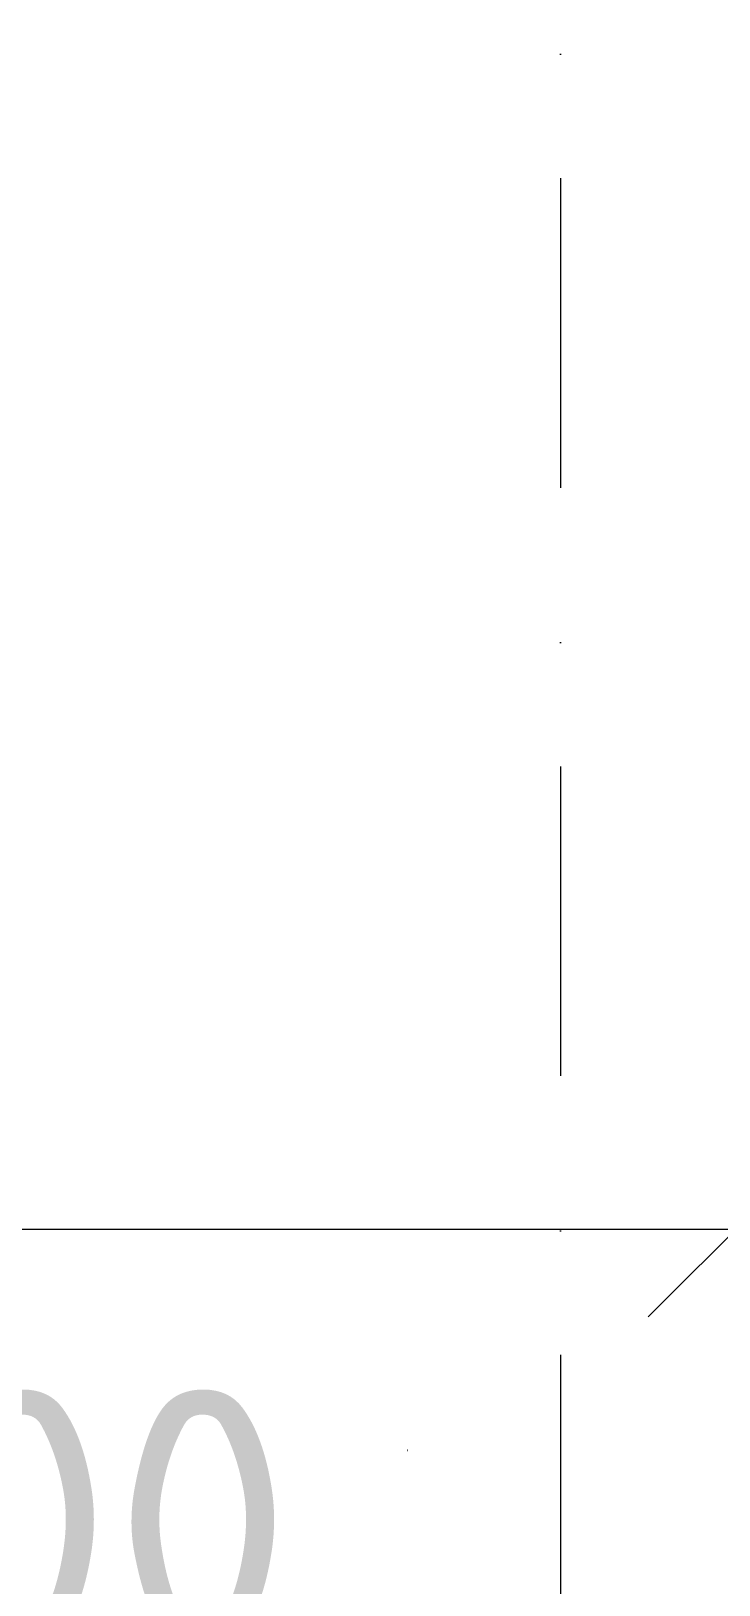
# Model space of a CAD drawing. Header units: feet. Extents: x -10410 to 374725, y -46422 to 88923.
# Drawn here: x 1166 to 1950, y 46351 to 48122 of the extents above; entities that cross this region are included whole.
import ezdxf
from ezdxf import colors
from ezdxf.entities.mleader import LeaderData, LeaderLine
from ezdxf.enums import TextEntityAlignment as Align
from ezdxf.math import Vec2, Vec3

# ---------------------------------------------------------------- set-up
doc = ezdxf.new("R2010")
doc.units = ezdxf.units.FT
doc.header["$MEASUREMENT"] = 0
doc.linetypes.add('Штрихпунктирная', pattern=[670.2777624130249, 352.777767181396, -176.388883590699, 0, -141.11111164093])
doc.layers.add('канализация', color=30, linetype='Continuous', lineweight=40)
doc.layers.add('Элемент Модели - Оси_Ном._пера__1', color=7, linetype='Continuous', lineweight=20)
doc.layers.add('Элемент Модели - Оси', color=7, linetype='Continuous')
doc.layers.add('Элемент Модели - Оси_Ном._пера__94', color=7, linetype='Continuous', lineweight=5, true_color=0xdc4f00)
doc.styles.get("Standard").update_dxf_attribs({"font": 'isocpeur.ttf'})
doc.styles.add('СГЕНЕРИР_СТИЛЬ_1', font='arial.ttf')
doc.dimstyles.get("Standard").update_dxf_attribs({"dimtxt": 250, "dimasz": 200, "dimexe": 0.18, "dimexo": 0.0625, "dimgap": 100, "dimtad": 1, "dimjust": 2, "dimdec": 4, "dimzin": 0, "dimdsep": 46, "dimtxsty": 'Standard', "dimblk": 'OBLIQUE', "dimcen": 0.09, "dimadec": 0, "dimazin": 0, "dimtfac": 1, "dimtdec": 4, "dimtofl": 0, "dimtmove": 0, "dimatfit": 3, "dimldrblk": 'OBLIQUE', "dimfxl": 1, "dimtfill": 1, "dimtolj": 1, "dimtzin": 0, "dimlwd": 5, "dimlwe": 5, "dimarcsym": 0})

# ---------------------------------------------------------------- blocks, each defined once
blk = doc.blocks.new('Стандартный Маркер Сетки_3')
at = {"layer": 'Элемент Модели - Оси_Ном._пера__94', "linetype": 'Штрихпунктирная'}
blk.add_line((1000, 0), (15413.75634946634, 0), dxfattribs=at)
at = {"layer": 'Элемент Модели - Оси_Ном._пера__1', "style": 'СГЕНЕРИР_СТИЛЬ_1'}
blk.add_attdef('AC_MarkerText_1', text='', height=350.0000000000001, rotation=90.00000000000001, dxfattribs=at).set_placement((16913.75634946634, 20.00050000000005), align=Align.MIDDLE_CENTER)
blk = doc.blocks.new('_Oblique')
at = {"color": 0, "linetype": 'ByBlock', "lineweight": -2}
blk.add_line((-0.5, -0.5), (0.5, 0.5), dxfattribs=at)
blk = doc.blocks.new('*D599')
at = {"layer": 'Defpoints', "color": 0, "transparency": 16777216}
for p in [(1969.278184388415, 46756.45620408509), (-1530.721796608221, 45785.75028977654), (1969.278184388415, 45785.80173641993)]:
    blk.add_point(p, dxfattribs=at)
at = {"layer": 'канализация', "color": 0, "lineweight": 5, "transparency": 16777216}
for p, q in [((-1530.721796608221, 45785.81278977654), (-1530.721796608221, 46756.63620408509)), ((-1530.721796608221, 46756.45620408509), (1969.278184388415, 46756.45620408509)), ((1969.278184388415, 45785.86423641993), (1969.278184388415, 46756.63620408509))]:
    blk.add_line(p, q, dxfattribs=at)
at = {"layer": 'канализация', "color": 0, "lineweight": 5, "transparency": 16777216, "xscale": 200, "yscale": 200, "zscale": 200, "rotation": 180}
blk.add_blockref('_Oblique', (-1530.721796608221, 46756.45620408509), dxfattribs=at)
at = {"layer": 'канализация', "color": 0, "lineweight": 5, "transparency": 16777216, "xscale": 200, "yscale": 200, "zscale": 200}
blk.add_blockref('_Oblique', (1969.278184388415, 46756.45620408509), dxfattribs=at)
at = {"layer": 'канализация', "color": 0, "lineweight": 5, "transparency": 16777216, "insert": (-30.72180610990232, 46981.45620408509), "char_height": 250, "attachment_point": 5, "bg_fill": 3, "box_fill_scale": 1.25, "bg_fill_color": 256, "bg_fill_true_color": 13158600, "bg_fill_transparency": 0}
blk.add_mtext('\\A1;3500.0000', dxfattribs=at)

msp = doc.modelspace()

# ---------------------------------------------------------------- linework, layer by layer
at = {"layer": 'канализация', "linetype": 'ByBlock', "lineweight": -2}
msp.add_line((1595.214532390986, 46504.2879839808), (1594.854532390986, 46504.2879839808), dxfattribs=at)

# ---------------------------------------------------------------- block references
at = {"layer": 'Элемент Модели - Оси', "color": 8, "linetype": 'Continuous', "lineweight": 20, "zscale": 1000, "rotation": 270}
msp.add_blockref('Стандартный Маркер Сетки_3', (1769.278184388347, 51635.75028977654), dxfattribs=at)

# ---------------------------------------------------------------- next in the draw order: dimensions: what is measured, and where the dimension line sits
at = {"layer": 'канализация', "color": 1, "lineweight": 5}
dim = msp.add_linear_dim(base=(1969.278184388415, 46756.45620408509), p1=(-1530.721796608221, 45785.75028977654), p2=(1969.278184388415, 45785.80173641993), dimstyle='Standard', dxfattribs=at)
dim.commit()
dim.dimension.update_dxf_attribs({"geometry": '*D599', "text_midpoint": (-30.72180610990233, 46756.45620408509), "dimtype": 160})

# ---------------------------------------------------------------- next in the draw order: leaders
at = {"layer": 'канализация', "lineweight": 5}
ml = msp.add_multileader_mtext('Standard', dxfattribs=at)
ml.set_content('%%C100', color=256)
ml.set_leader_properties(lineweight=5)
ml.build(insert=Vec2(0, 0))
ml.multileader.update_dxf_attribs({"text_left_attachment_type": 6, "text_right_attachment_type": 6, "dogleg_length": 0.36, "arrow_head_size": 50})
ctx = ml.context
ctx.base_point, ctx.char_height, ctx.arrow_head_size, ctx.landing_gap_size, ctx.plane_origin = Vec3(592.9879222595923, 46213.74551906891), 300, 50, 50, Vec3(-470.1108705002514, 47505.79718679987)
ctx.left_attachment, ctx.right_attachment = 6, 6
notes = []
notes.append((ctx, [(1, (1, 1, 0), (592.6279222595923, 46213.74551906891), (1, 0), 0.36, [(0, [(219.2782033917795, 45785.75028977654)], 0, [])])]))
ctx.mtext.insert, ctx.mtext.width, ctx.mtext.flow_direction = Vec3(642.9879222595923, 46573.74551906891), 785.9034503578441, 5
for ctx, leaders in notes:
    for number, flags, end, landing, length, lines in leaders:
        leader = LeaderData()
        leader.index, (leader.has_last_leader_line, leader.has_dogleg_vector, leader.attachment_direction) = number, flags
        leader.last_leader_point, leader.dogleg_vector, leader.dogleg_length = Vec3(end), Vec3(landing), length
        for number, points, colour, breaks in lines:
            line = LeaderLine()
            line.index, line.vertices, line.color, line.breaks = number, Vec3.list(points), colors.encode_raw_color(colour), breaks
            leader.lines.append(line)
        ctx.leaders.append(leader)

doc.saveas('drawing.dxf')
